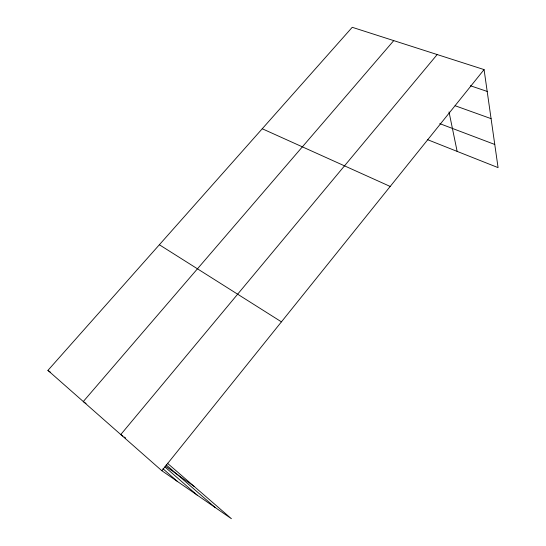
<?xml version="1.0" encoding="UTF-8"?>
<svg xmlns="http://www.w3.org/2000/svg" width="546" height="546" viewBox="0 0 546 546"><rect width="100%" height="100%" fill="white"/><g stroke="black" fill="none" stroke-linecap="round" stroke-linejoin="round"><path stroke-width="0.82" d="M161.848 470.727L484.07 69.588L352.238 27.3L47.925 370.4L161.848 470.727L231.402 518.7L167.376 463.199M437.182 54.552L120.775 434.555L122.85 436.022M393.755 40.616L83.285 401.535L86.036 403.521M470.399 85.749L487.189 91.428M455.132 105.747L491.079 118.646M439.755 123.635L494.765 144.465M427.443 139.619L498.075 167.622L484.07 69.588M262.251 128.76L390.199 186.452M159.364 244.758L281.436 321.853M124.235 436.998L125.621 437.981M165.431 466.12L194.185 486.438M47.925 370.4L50.642 372.386M166.209 464.892L215.315 507.609M164.844 466.857L197.133 495.065M162.967 468.734L177.675 481.64M449.017 111.944L457.145 151.399"/></g></svg>
